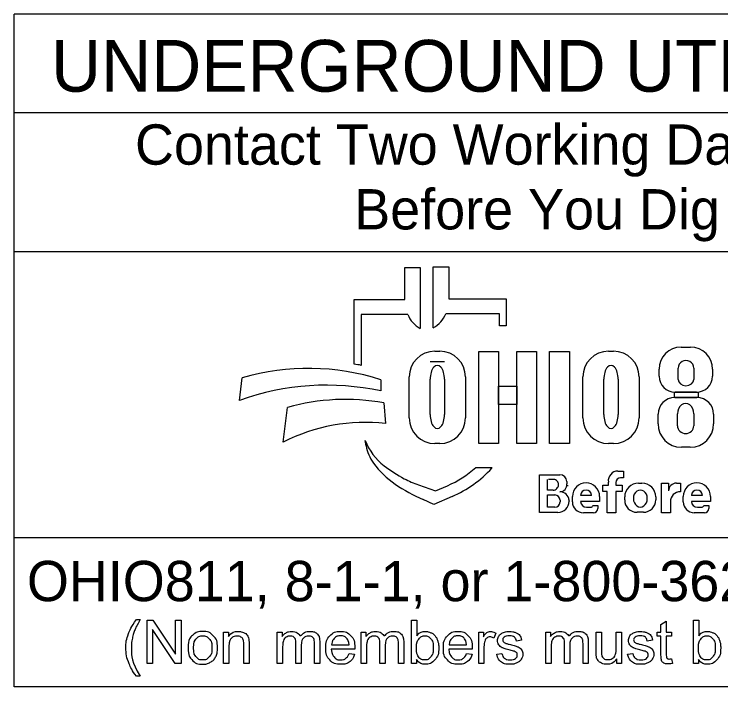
# Model space of a CAD drawing. Extents: x -21.9 to 47.3, y 14.1 to 48.7.
# Drawn here: x 2.378 to 4.831, y 28.983 to 31.321 of the extents above; entities that cross this region are included whole.
import ezdxf

# ---------------------------------------------------------------- set-up
doc = ezdxf.new("R2010")
doc.units = 0
doc.layers.add('SH_Data', color=7, linetype='Continuous')
doc.layers.add('SH_Text', color=7, linetype='Continuous')

msp = doc.modelspace()

# ---------------------------------------------------------------- linework, layer by layer
at = {"layer": 'SH_Data'}
for p, q in [((2.3775, 28.9834), (2.3775, 31.3209)), ((6.6275, 31.3209), (2.3775, 31.3209)), ((2.3775, 30.9793), (6.6275, 30.9793)), ((2.3775, 30.4959), (6.6275, 30.4959)), ((6.6275, 29.5013), (2.3775, 29.5013)), ((6.6275, 28.9834), (2.3775, 28.9834))]:
    msp.add_line(p, q, dxfattribs=at)
at = {"layer": 'SH_Text'}
for p, q in [((3.7335, 30.3289), (3.7335, 30.4404)), ((3.7335, 30.4404), (3.7872, 30.4404)), ((3.7872, 30.4404), (3.7872, 30.2283)), ((3.8329, 30.2307), (3.8329, 30.4427)), ((3.8329, 30.4427), (3.8865, 30.4427)), ((3.8865, 30.4427), (3.8865, 30.3312)), ((3.5576, 30.105), (3.5576, 30.3289)), ((3.5576, 30.3289), (3.7335, 30.3289)), ((3.8865, 30.3312), (4.0857, 30.3312)), ((4.0857, 30.3312), (4.0857, 30.2374)), ((4.0625, 30.2798), (3.8761, 30.2798)), ((4.0625, 30.2374), (4.0625, 30.2798)), ((3.5828, 30.2775), (3.5828, 30.1006)), ((3.7439, 30.2775), (3.5828, 30.2775)), ((4.0857, 30.2374), (4.0625, 30.2374)), ((4.6931, 30.1637), (4.7258, 30.1637)), ((3.8385, 30.1497), (3.8551, 30.1497)), ((4.4416, 30.1497), (4.4581, 30.1497)), ((3.8718, 30.1127), (3.822, 30.1127)), ((4.6168, 30.0631), (4.6168, 30.0874)), ((4.683, 30.0517), (4.683, 30.091)), ((4.7371, 30.091), (4.7371, 30.0517)), ((4.8022, 30.0874), (4.8022, 30.0631)), ((3.7491, 29.9182), (3.7491, 30.0603)), ((3.9445, 30.0603), (3.9445, 29.9182)), ((4.3521, 29.9182), (4.3521, 30.0603)), ((4.5476, 30.0603), (4.5476, 29.9182)), ((3.1602, 29.9787), (3.1696, 30.0569)), ((3.6509, 30.0504), (3.6509, 30.0115)), ((3.822, 29.9296), (3.822, 30.052)), ((3.8718, 30.052), (3.8718, 29.9296)), ((4.425, 29.9296), (4.425, 30.052)), ((4.4748, 30.052), (4.4748, 29.9296)), ((4.671, 29.9888), (4.7483, 29.9888)), ((4.7462, 30.0071), (4.6728, 30.0071)), ((3.6608, 29.9698), (3.6671, 29.8988)), ((3.312, 29.8342), (3.3267, 29.9543)), ((4.6131, 29.8969), (4.6131, 29.9309)), ((4.6806, 29.8909), (4.6806, 29.9318)), ((4.7374, 29.9318), (4.7374, 29.8909)), ((4.8062, 29.9309), (4.8062, 29.8969)), ((3.5997, 29.8213), (3.5967, 29.8392)), ((3.8551, 29.8288), (3.8385, 29.8288)), ((4.4581, 29.8288), (4.4416, 29.8288)), ((4.7252, 29.8159), (4.6941, 29.8159)), ((3.98, 29.7454), (4.0375, 29.7454)), ((4.2013, 29.5897), (4.2013, 29.7204)), ((4.2013, 29.7204), (4.2725, 29.7204)), ((4.4739, 29.7332), (4.4934, 29.7332)), ((4.4934, 29.7332), (4.4934, 29.7102)), ((4.2293, 29.6669), (4.2293, 29.7038)), ((4.2545, 29.7038), (4.2332, 29.7038)), ((4.2963, 29.6966), (4.2963, 29.6887)), ((4.4406, 29.6848), (4.4406, 29.6952)), ((4.4667, 29.6932), (4.4667, 29.6848)), ((4.4934, 29.7097), (4.4832, 29.7097)), ((4.5451, 29.6914), (4.5573, 29.6914)), ((4.6254, 29.5885), (4.6254, 29.6912)), ((4.6254, 29.6912), (4.6499, 29.6912)), ((4.6499, 29.6912), (4.6499, 29.6643)), ((4.6772, 29.6912), (4.691, 29.6912)), ((4.691, 29.6912), (4.691, 29.6615)), ((3.7816, 29.685), (3.841, 29.6646)), ((3.841, 29.6646), (3.8821, 29.6824)), ((4.2487, 29.6669), (4.2293, 29.6669)), ((4.4213, 29.6618), (4.4213, 29.6848)), ((4.4213, 29.6848), (4.4406, 29.6848)), ((4.4667, 29.6848), (4.4883, 29.6848)), ((4.4883, 29.6848), (4.4883, 29.6618)), ((3.8983, 29.645), (3.835, 29.6175)), ((4.2293, 29.6075), (4.2293, 29.6504)), ((4.2293, 29.6504), (4.2548, 29.6504)), ((4.3159, 29.6264), (4.3159, 29.6449)), ((4.3824, 29.6488), (4.3439, 29.6488)), ((4.4104, 29.6449), (4.4104, 29.6272)), ((4.4362, 29.6618), (4.4213, 29.6618)), ((4.4362, 29.5885), (4.4362, 29.6618)), ((4.4883, 29.6618), (4.4667, 29.6618)), ((4.4667, 29.6618), (4.4667, 29.5885)), ((4.4973, 29.6328), (4.4973, 29.6436)), ((4.6051, 29.6436), (4.6051, 29.6328)), ((4.7008, 29.6264), (4.7008, 29.6449)), ((4.7674, 29.6488), (4.7288, 29.6488)), ((4.7953, 29.6449), (4.7953, 29.6272)), ((3.835, 29.6175), (3.7976, 29.634)), ((4.2729, 29.6322), (4.2729, 29.6259)), ((4.3043, 29.6293), (4.3043, 29.629)), ((4.4104, 29.6272), (4.344, 29.6272)), ((4.6559, 29.6266), (4.6559, 29.5885)), ((4.7953, 29.6272), (4.7289, 29.6272)), ((4.2546, 29.6075), (4.2293, 29.6075)), ((4.3649, 29.6079), (4.379, 29.6079)), ((4.3876, 29.6135), (4.4045, 29.6135)), ((4.4045, 29.6135), (4.4045, 29.6037)), ((4.7498, 29.6079), (4.7639, 29.6079)), ((4.7725, 29.6135), (4.7894, 29.6135)), ((4.7894, 29.6135), (4.7894, 29.6037)), ((4.265, 29.5897), (4.2013, 29.5897)), ((4.3892, 29.5885), (4.3538, 29.5885)), ((4.4667, 29.5885), (4.4362, 29.5885)), ((4.5623, 29.59), (4.5401, 29.59)), ((4.6559, 29.5885), (4.6254, 29.5885)), ((4.7742, 29.5885), (4.7388, 29.5885))]:
    msp.add_line(p, q, dxfattribs=at)
for points in [[(3.991, 30.1487), (4.0589, 30.1487), (4.0589, 29.8287), (3.991, 29.8287)], [(4.1231, 30.1487), (4.1911, 30.1487), (4.1911, 29.8287), (4.1231, 29.8287)], [(4.2364, 30.1487), (4.3052, 30.1487), (4.3052, 29.8287), (4.2364, 29.8287)], [(4.0589, 30.0288), (4.1231, 30.0288), (4.1231, 29.9648), (4.0589, 29.9648)], [(4.6706, 30.0072), (4.7523, 30.0072), (4.7523, 29.9887), (4.6706, 29.9887)]]:
    msp.add_lwpolyline(points, close=True, dxfattribs=at)
for points in [[(2.8021, 29.2172), (2.8153, 29.2172)], [(2.8389, 29.0645), (2.8389, 29.2147), (2.8592, 29.2147), (2.9382, 29.0968), (2.9382, 29.2147), (2.9572, 29.2147), (2.9572, 29.0645), (2.9369, 29.0645), (2.8579, 29.1825), (2.8579, 29.0645), (2.8389, 29.0645)], [(3.7743, 29.0645), (3.7573, 29.0645), (3.7573, 29.2147), (3.7757, 29.2147), (3.7757, 29.1612)], [(4.6233, 29.0964), (4.6233, 29.1591), (4.6097, 29.1591), (4.6097, 29.1734), (4.6233, 29.1734), (4.6233, 29.2003), (4.6417, 29.2114), (4.6417, 29.1734), (4.6601, 29.1734), (4.6601, 29.1591), (4.6417, 29.1591), (4.6417, 29.0953)], [(4.7534, 29.0645), (4.7363, 29.0645), (4.7363, 29.2147), (4.7548, 29.2147), (4.7548, 29.1612)], [(3.1048, 29.0645), (3.1048, 29.1734), (3.1214, 29.1734), (3.1214, 29.1579)], [(3.2912, 29.0645), (3.2912, 29.1734), (3.3077, 29.1734), (3.3077, 29.158)], [(3.5826, 29.0645), (3.5826, 29.1734), (3.5991, 29.1734), (3.5991, 29.158)], [(3.9904, 29.0645), (3.9904, 29.1734), (4.007, 29.1734), (4.007, 29.1569)], [(4.0495, 29.1699), (4.043, 29.1528)], [(4.2236, 29.0645), (4.2236, 29.1734), (4.2401, 29.1734), (4.2401, 29.158)], [(4.3979, 29.106), (4.3979, 29.1734), (4.4164, 29.1734), (4.4164, 29.1131)], [(4.4676, 29.1151), (4.4676, 29.1734), (4.4861, 29.1734), (4.4861, 29.0645), (4.4696, 29.0645)], [(3.1932, 29.1314), (3.1932, 29.0645), (3.1748, 29.0645), (3.1748, 29.1307)], [(3.3743, 29.1277), (3.3743, 29.0645), (3.3559, 29.0645), (3.3559, 29.1352)], [(3.4388, 29.1392), (3.4388, 29.0645), (3.4203, 29.0645), (3.4203, 29.133)], [(3.4799, 29.1293), (3.5406, 29.1293)], [(3.6657, 29.1277), (3.6657, 29.0645), (3.6473, 29.0645), (3.6473, 29.1352)], [(3.7301, 29.1392), (3.7301, 29.0645), (3.7117, 29.0645), (3.7117, 29.133)], [(3.8879, 29.1293), (3.9486, 29.1293)], [(4.1394, 29.1452), (4.1213, 29.1428)], [(4.3067, 29.1277), (4.3067, 29.0645), (4.2883, 29.0645), (4.2883, 29.1352)], [(4.3711, 29.1392), (4.3711, 29.0645), (4.3527, 29.0645), (4.3527, 29.133)], [(4.594, 29.1452), (4.5759, 29.1428)], [(3.1233, 29.1239), (3.1233, 29.0645), (3.1048, 29.0645)], [(3.3097, 29.121), (3.3097, 29.0645), (3.2912, 29.0645)], [(3.56, 29.1142), (3.4788, 29.1142)], [(3.601, 29.121), (3.601, 29.0645), (3.5826, 29.0645)], [(3.968, 29.1142), (3.8868, 29.1142)], [(4.0088, 29.1215), (4.0088, 29.0645), (3.9904, 29.0645)], [(4.242, 29.121), (4.242, 29.0645), (4.2236, 29.0645)], [(3.5404, 29.0997), (3.5595, 29.0973)], [(3.7743, 29.0782), (3.7743, 29.0645)], [(3.9484, 29.0997), (3.9675, 29.0973)], [(4.053, 29.097), (4.0712, 29.0999)], [(4.4696, 29.0645), (4.4696, 29.0806)], [(4.5076, 29.097), (4.5258, 29.0999)], [(4.6601, 29.081), (4.6628, 29.0647)], [(4.7534, 29.0782), (4.7534, 29.0645)], [(2.8153, 29.0204), (2.8021, 29.0204)]]:
    msp.add_lwpolyline(points, dxfattribs=at)
for centre, radius, start, end in [((3.7847, 30.3166), 0.0985, 299.2531, 338.0704), ((3.8353, 30.3142), 0.0985, 201.9296, 240.7469), ((4.6931, 30.0874), 0.0763, 90, 180), ((4.7258, 30.0874), 0.0763, 0, 90), ((3.8385, 30.0603), 0.0895, 90, 180), ((3.8551, 30.0603), 0.0895, 0, 90), ((4.4416, 30.0603), 0.0895, 90, 180), ((4.4581, 30.0603), 0.0895, 0, 90), ((3.3997, 29.2708), 0.8191, 72.1402, 106.3144), ((3.4295, 29.296), 0.8191, 79.2074, 81.0007), ((4.6728, 30.0631), 0.056, 180, 270), ((4.7462, 30.0631), 0.056, 270, 0), ((3.4628, 29.1397), 0.8919, 77.8238, 109.8274), ((4.671, 29.9309), 0.0579, 90, 180), ((4.7483, 29.9309), 0.0579, 0, 90), ((3.5267, 29.25), 0.7322, 79.44, 105.8467), ((3.8385, 29.9182), 0.0895, 180, 270), ((3.8551, 29.9182), 0.0895, 270, 0), ((4.4416, 29.9182), 0.0895, 180, 270), ((4.4581, 29.9182), 0.0895, 270, 0), ((3.5987, 29.2668), 0.6357, 83.8248, 116.8021), ((4.6941, 29.8969), 0.081, 180, 270), ((4.7252, 29.8969), 0.081, 270, 0), ((3.7841, 29.9113), 0.2008, 201.0457, 232.5314), ((3.741, 29.8454), 0.1433, 189.6817, 216.0884), ((3.8747, 29.9428), 0.3088, 216.0884, 235.7167), ((3.9766, 30.1625), 0.5173, 232.5314, 241.794), ((3.7387, 30.0128), 0.3602, 293.4582, 312.0712), ((3.7387, 30.0128), 0.401, 293.4582, 317.8286), ((4.2725, 29.6966), 0.0238, 0, 90), ((4.4739, 29.6996), 0.0335, 90, 187.5187), ((3.8914, 30.0037), 0.3371, 241.794, 250.9821), ((4.2505, 29.6869), 0.0169, 357.8325, 90), ((4.3631, 29.6449), 0.0473, 0, 180), ((4.4832, 29.6932), 0.0165, 90, 180), ((4.5451, 29.6436), 0.0478, 90, 180), ((4.5573, 29.6436), 0.0478, 0, 90), ((4.6768, 29.6643), 0.0269, 89.2449, 180), ((4.7481, 29.6449), 0.0473, 0, 180), ((4.0412, 30.1871), 0.6044, 235.7167, 246.2325), ((4.2487, 29.6856), 0.0187, 270, 2.0582), ((4.2721, 29.6859), 0.0243, 270, 6.6529), ((4.2827, 29.6844), 0.0175, 347.4023, 0), ((4.3632, 29.6478), 0.0193, 2.9632, 177.0368), ((4.7481, 29.6478), 0.0193, 2.9632, 177.0368), ((4.2548, 29.6322), 0.0181, 0, 90), ((4.2722, 29.6295), 0.0321, 4.0748, 90), ((4.6908, 29.6266), 0.0349, 89.6033, 180), ((4.2546, 29.6259), 0.0184, 270, 0), ((4.265, 29.629), 0.0393, 270, 0), ((4.2714, 29.6293), 0.033, 0, 11.7502), ((4.3538, 29.6264), 0.038, 180, 270), ((4.3649, 29.629), 0.021, 184.827, 270), ((4.5401, 29.6328), 0.0428, 180, 270), ((4.5623, 29.6328), 0.0428, 270, 0), ((4.7388, 29.6264), 0.038, 180, 270), ((4.7498, 29.629), 0.021, 184.827, 270), ((4.379, 29.6173), 0.00938, 270, 335.9979), ((4.3892, 29.6037), 0.0152, 270, 0), ((4.7639, 29.6173), 0.00938, 270, 335.9979), ((4.7742, 29.6037), 0.0152, 270, 0)]:
    msp.add_arc(centre, radius, start, end, dxfattribs=at)
for centre, major_axis, ratio, start_param, end_param in [((4.71, 30.091), (0.0271, 0), 0.969373, 0, 3.141593), ((3.8469, 30.052), (0, 0.0484), 0.514403, 4.712389, 7.853982), ((4.4499, 30.052), (0, 0.0484), 0.514403, 4.712389, 7.853982), ((4.71, 30.0517), (0.0271, 0), 0.818453, 3.141593, 6.283185), ((4.709, 29.9318), (0, 0.0358), 0.794529, 4.712389, 7.853982), ((3.8469, 29.9296), (0, 0.0484), 0.514403, 1.570796, 4.712389), ((4.4499, 29.9296), (0, 0.0484), 0.514403, 1.570796, 4.712389), ((4.709, 29.8909), (0.0284, 0), 0.959837, 3.141593, 6.283185), ((4.5517, 29.6382), (0, 0.029), 0.832186, 4.712389, 7.853982), ((4.5517, 29.6382), (0, 0.0302), 0.797287, 1.570796, 4.712389)]:
    msp.add_ellipse(centre, major_axis=major_axis, ratio=ratio, start_param=start_param, end_param=end_param, dxfattribs=at)
for points in [[(2.8021, 29.0204), (2.7869, 29.0396), (2.7763, 29.0654), (2.7657, 29.0912), (2.7657, 29.1189), (2.7657, 29.1433), (2.7736, 29.1656), (2.7829, 29.1915), (2.8021, 29.2172)], [(2.8153, 29.2172), (2.8029, 29.1959), (2.7989, 29.1868), (2.7927, 29.1727), (2.7891, 29.1573), (2.7847, 29.1381), (2.7847, 29.1188), (2.7847, 29.0695), (2.8153, 29.0204)], [(2.9814, 29.119), (2.9814, 29.1492), (2.9981, 29.1637), (3.0122, 29.1758), (3.0323, 29.1758), (3.0547, 29.1758), (3.069, 29.1611), (3.0832, 29.1464), (3.0832, 29.1205), (3.0832, 29.0995), (3.0769, 29.0875), (3.0706, 29.0754), (3.0586, 29.0688), (3.0466, 29.0621), (3.0323, 29.0621), (3.0095, 29.0621), (2.9954, 29.0768), (2.9814, 29.0914), (2.9814, 29.119)], [(3.1214, 29.1579), (3.1334, 29.1758), (3.156, 29.1758), (3.1659, 29.1758), (3.1741, 29.1722), (3.1823, 29.1687), (3.1864, 29.163), (3.1905, 29.1572), (3.1922, 29.1494), (3.1932, 29.1442), (3.1932, 29.1314)], [(3.3077, 29.158), (3.3128, 29.166), (3.3214, 29.1709), (3.3299, 29.1758), (3.3407, 29.1758), (3.3528, 29.1758), (3.3606, 29.1707), (3.3683, 29.1657), (3.3715, 29.1567), (3.3844, 29.1758), (3.4051, 29.1758), (3.4213, 29.1758), (3.43, 29.1668), (3.4388, 29.1579), (3.4388, 29.1392)], [(3.5595, 29.0973), (3.555, 29.0806), (3.5428, 29.0714), (3.5306, 29.0621), (3.5117, 29.0621), (3.4878, 29.0621), (3.4738, 29.0768), (3.4598, 29.0915), (3.4598, 29.118), (3.4598, 29.1455), (3.474, 29.1606), (3.4881, 29.1758), (3.5106, 29.1758), (3.5324, 29.1758), (3.5463, 29.1609), (3.5601, 29.1461), (3.5601, 29.1191), (3.5601, 29.1175), (3.56, 29.1142)], [(3.5991, 29.158), (3.6042, 29.166), (3.6127, 29.1709), (3.6212, 29.1758), (3.6321, 29.1758), (3.6442, 29.1758), (3.6519, 29.1707), (3.6597, 29.1657), (3.6628, 29.1567), (3.6758, 29.1758), (3.6965, 29.1758), (3.7127, 29.1758), (3.7214, 29.1668), (3.7301, 29.1579), (3.7301, 29.1392)], [(3.7757, 29.1612), (3.7874, 29.1758), (3.8055, 29.1758), (3.8155, 29.1758), (3.8245, 29.1717), (3.8335, 29.1677), (3.8392, 29.1604), (3.845, 29.1531), (3.8483, 29.1427), (3.8516, 29.1324), (3.8516, 29.1206), (3.8516, 29.0926), (3.8378, 29.0774), (3.8239, 29.0621), (3.8046, 29.0621), (3.7853, 29.0621), (3.7743, 29.0782)], [(3.9675, 29.0973), (3.963, 29.0806), (3.9508, 29.0714), (3.9386, 29.0621), (3.9196, 29.0621), (3.8958, 29.0621), (3.8818, 29.0768), (3.8678, 29.0915), (3.8678, 29.118), (3.8678, 29.1455), (3.882, 29.1606), (3.8961, 29.1758), (3.9186, 29.1758), (3.9404, 29.1758), (3.9543, 29.1609), (3.9681, 29.1461), (3.9681, 29.1191), (3.9681, 29.1175), (3.968, 29.1142)], [(4.007, 29.1569), (4.0133, 29.1684), (4.0187, 29.1721), (4.0241, 29.1758), (4.0305, 29.1758), (4.0398, 29.1758), (4.0495, 29.1699)], [(4.0712, 29.0999), (4.0727, 29.0889), (4.0798, 29.0831), (4.0868, 29.0772), (4.0995, 29.0772), (4.1122, 29.0772), (4.1184, 29.0824), (4.1245, 29.0876), (4.1245, 29.0946), (4.1245, 29.1008), (4.1191, 29.1044), (4.1153, 29.1069), (4.1002, 29.1107), (4.0799, 29.1158), (4.072, 29.1195), (4.0642, 29.1233), (4.0601, 29.1299), (4.0561, 29.1365), (4.0561, 29.1445), (4.0561, 29.1517), (4.0594, 29.1579), (4.0628, 29.1641), (4.0685, 29.1682), (4.0728, 29.1714), (4.0803, 29.1736), (4.0877, 29.1758), (4.0962, 29.1758), (4.109, 29.1758), (4.1187, 29.1721), (4.1284, 29.1684), (4.133, 29.1621), (4.1377, 29.1558), (4.1394, 29.1452)], [(4.2401, 29.158), (4.2452, 29.166), (4.2537, 29.1709), (4.2622, 29.1758), (4.2731, 29.1758), (4.2852, 29.1758), (4.2929, 29.1707), (4.3007, 29.1657), (4.3038, 29.1567), (4.3168, 29.1758), (4.3375, 29.1758), (4.3537, 29.1758), (4.3624, 29.1668), (4.3711, 29.1579), (4.3711, 29.1392)], [(4.5258, 29.0999), (4.5273, 29.0889), (4.5343, 29.0831), (4.5414, 29.0772), (4.554, 29.0772), (4.5668, 29.0772), (4.5729, 29.0824), (4.5791, 29.0876), (4.5791, 29.0946), (4.5791, 29.1008), (4.5736, 29.1044), (4.5698, 29.1069), (4.5548, 29.1107), (4.5345, 29.1158), (4.5266, 29.1195), (4.5188, 29.1233), (4.5147, 29.1299), (4.5107, 29.1365), (4.5107, 29.1445), (4.5107, 29.1517), (4.514, 29.1579), (4.5173, 29.1641), (4.5231, 29.1682), (4.5274, 29.1714), (4.5348, 29.1736), (4.5423, 29.1758), (4.5508, 29.1758), (4.5636, 29.1758), (4.5733, 29.1721), (4.583, 29.1684), (4.5876, 29.1621), (4.5922, 29.1558), (4.594, 29.1452)], [(4.7548, 29.1612), (4.7664, 29.1758), (4.7846, 29.1758), (4.7946, 29.1758), (4.8036, 29.1717), (4.8125, 29.1677), (4.8183, 29.1604), (4.8241, 29.1531), (4.8274, 29.1427), (4.8306, 29.1324), (4.8306, 29.1206), (4.8306, 29.0926), (4.8168, 29.0774), (4.803, 29.0621), (4.7836, 29.0621), (4.7644, 29.0621), (4.7534, 29.0782)], [(3.0003, 29.119), (3.0003, 29.098), (3.0094, 29.0876), (3.0185, 29.0772), (3.0323, 29.0772), (3.046, 29.0772), (3.0551, 29.0877), (3.0642, 29.0981), (3.0642, 29.1196), (3.0642, 29.1398), (3.0551, 29.1502), (3.0459, 29.1606), (3.0323, 29.1606), (3.0185, 29.1606), (3.0094, 29.1502), (3.0003, 29.1399), (3.0003, 29.119)], [(3.1748, 29.1307), (3.1748, 29.1419), (3.1726, 29.1475), (3.1705, 29.1531), (3.165, 29.1564), (3.1595, 29.1598), (3.1521, 29.1598), (3.1404, 29.1598), (3.1318, 29.1523), (3.1233, 29.1448), (3.1233, 29.1239)], [(3.3559, 29.1352), (3.3559, 29.1475), (3.3514, 29.1536), (3.3469, 29.1598), (3.3366, 29.1598), (3.3288, 29.1598), (3.3222, 29.1557), (3.3156, 29.1516), (3.3126, 29.1437), (3.3097, 29.1358), (3.3097, 29.121)], [(3.4203, 29.133), (3.4203, 29.1441), (3.4185, 29.149), (3.4168, 29.1538), (3.412, 29.1568), (3.4073, 29.1598), (3.401, 29.1598), (3.3895, 29.1598), (3.3819, 29.1521), (3.3743, 29.1445), (3.3743, 29.1277)], [(3.5406, 29.1293), (3.5394, 29.1431), (3.5337, 29.15), (3.5249, 29.1607), (3.5108, 29.1607), (3.4981, 29.1607), (3.4894, 29.1521), (3.4808, 29.1436), (3.4799, 29.1293)], [(3.6473, 29.1352), (3.6473, 29.1475), (3.6428, 29.1536), (3.6383, 29.1598), (3.628, 29.1598), (3.6202, 29.1598), (3.6136, 29.1557), (3.607, 29.1516), (3.604, 29.1437), (3.601, 29.1358), (3.601, 29.121)], [(3.7117, 29.133), (3.7117, 29.1441), (3.7099, 29.149), (3.7081, 29.1538), (3.7034, 29.1568), (3.6987, 29.1598), (3.6923, 29.1598), (3.6809, 29.1598), (3.6733, 29.1521), (3.6657, 29.1445), (3.6657, 29.1277)], [(3.7741, 29.1198), (3.7741, 29.1002), (3.7794, 29.0915), (3.7881, 29.0772), (3.8029, 29.0772), (3.815, 29.0772), (3.8238, 29.0877), (3.8326, 29.0983), (3.8326, 29.1191), (3.8326, 29.1404), (3.8241, 29.1505), (3.8157, 29.1607), (3.8038, 29.1607), (3.7917, 29.1607), (3.7829, 29.1502), (3.7741, 29.1397), (3.7741, 29.1198)], [(3.9486, 29.1293), (3.9474, 29.1431), (3.9417, 29.15), (3.9328, 29.1607), (3.9188, 29.1607), (3.9061, 29.1607), (3.8974, 29.1521), (3.8888, 29.1436), (3.8879, 29.1293)], [(4.043, 29.1528), (4.0363, 29.1568), (4.0295, 29.1568), (4.0235, 29.1568), (4.0187, 29.1531), (4.0139, 29.1495), (4.0119, 29.143), (4.0088, 29.1332), (4.0088, 29.1215)], [(4.1213, 29.1428), (4.1201, 29.1512), (4.1142, 29.156), (4.1083, 29.1607), (4.0975, 29.1607), (4.0848, 29.1607), (4.0794, 29.1565), (4.0739, 29.1523), (4.0739, 29.1466), (4.0739, 29.143), (4.0762, 29.1402), (4.0785, 29.1372), (4.0833, 29.1352), (4.086, 29.1342), (4.0996, 29.1305), (4.1192, 29.1253), (4.1269, 29.122), (4.1347, 29.1186), (4.1391, 29.1123), (4.1435, 29.1059), (4.1435, 29.0965), (4.1435, 29.0873), (4.1381, 29.0792), (4.1327, 29.071), (4.1226, 29.0666), (4.1124, 29.0621), (4.0996, 29.0621), (4.0784, 29.0621), (4.0672, 29.0709), (4.0561, 29.0797), (4.053, 29.097)], [(4.2883, 29.1352), (4.2883, 29.1475), (4.2838, 29.1536), (4.2793, 29.1598), (4.269, 29.1598), (4.2612, 29.1598), (4.2546, 29.1557), (4.248, 29.1516), (4.245, 29.1437), (4.242, 29.1358), (4.242, 29.121)], [(4.3527, 29.133), (4.3527, 29.1441), (4.3509, 29.149), (4.3491, 29.1538), (4.3444, 29.1568), (4.3397, 29.1598), (4.3333, 29.1598), (4.3219, 29.1598), (4.3143, 29.1521), (4.3067, 29.1445), (4.3067, 29.1277)], [(4.5759, 29.1428), (4.5747, 29.1512), (4.5688, 29.156), (4.5629, 29.1607), (4.5521, 29.1607), (4.5394, 29.1607), (4.5339, 29.1565), (4.5285, 29.1523), (4.5285, 29.1466), (4.5285, 29.143), (4.5308, 29.1402), (4.533, 29.1372), (4.5378, 29.1352), (4.5406, 29.1342), (4.5542, 29.1305), (4.5737, 29.1253), (4.5815, 29.122), (4.5893, 29.1186), (4.5937, 29.1123), (4.5981, 29.1059), (4.5981, 29.0965), (4.5981, 29.0873), (4.5927, 29.0792), (4.5873, 29.071), (4.5772, 29.0666), (4.567, 29.0621), (4.5542, 29.0621), (4.5329, 29.0621), (4.5218, 29.0709), (4.5107, 29.0797), (4.5076, 29.097)], [(4.7532, 29.1198), (4.7532, 29.1002), (4.7585, 29.0915), (4.7672, 29.0772), (4.782, 29.0772), (4.7941, 29.0772), (4.8029, 29.0877), (4.8116, 29.0983), (4.8116, 29.1191), (4.8116, 29.1404), (4.8032, 29.1505), (4.7948, 29.1607), (4.7828, 29.1607), (4.7708, 29.1607), (4.762, 29.1502), (4.7532, 29.1397), (4.7532, 29.1198)], [(3.4788, 29.1142), (3.4799, 29.0963), (3.489, 29.0868), (3.4981, 29.0772), (3.5117, 29.0772), (3.5219, 29.0772), (3.5291, 29.0826), (3.5362, 29.0879), (3.5404, 29.0997)], [(3.8868, 29.1142), (3.8879, 29.0963), (3.897, 29.0868), (3.9061, 29.0772), (3.9197, 29.0772), (3.9299, 29.0772), (3.937, 29.0826), (3.9442, 29.0879), (3.9484, 29.0997)], [(4.4696, 29.0806), (4.4569, 29.0621), (4.4351, 29.0621), (4.4255, 29.0621), (4.4171, 29.0658), (4.4088, 29.0695), (4.4047, 29.0751), (4.4007, 29.0807), (4.3991, 29.0888), (4.3979, 29.0942), (4.3979, 29.106)], [(4.4164, 29.1131), (4.4164, 29.0986), (4.4175, 29.0936), (4.4192, 29.0863), (4.4249, 29.0822), (4.4305, 29.078), (4.4388, 29.078), (4.4471, 29.078), (4.4543, 29.0823), (4.4616, 29.0865), (4.4646, 29.0939), (4.4676, 29.1012), (4.4676, 29.1151)], [(4.6628, 29.0647), (4.655, 29.0631), (4.6488, 29.0631), (4.6388, 29.0631), (4.6333, 29.0662), (4.6278, 29.0694), (4.6255, 29.0746), (4.6233, 29.0798), (4.6233, 29.0964)], [(4.6417, 29.0953), (4.6417, 29.0874), (4.6427, 29.0851), (4.6436, 29.0829), (4.6458, 29.0816), (4.648, 29.0802), (4.6521, 29.0802), (4.6551, 29.0802), (4.6601, 29.081)]]:
    msp.add_open_spline(points, degree=3, dxfattribs=at)

# ---------------------------------------------------------------- texts
for s, height, p in [('UNDERGROUND UTILITIES', 0.18, (2.5057, 31.0513)), ('Contact Two Working Days', 0.14, (2.7972, 30.7978)), ('Before You Dig', 0.14, (3.5583, 30.5728)), ('OHIO811, 8-1-1, or 1-800-362-2764', 0.14, (2.422, 29.2812))]:
    msp.add_text(s, height=height, dxfattribs=at).set_placement(p)

doc.saveas('drawing.dxf')
